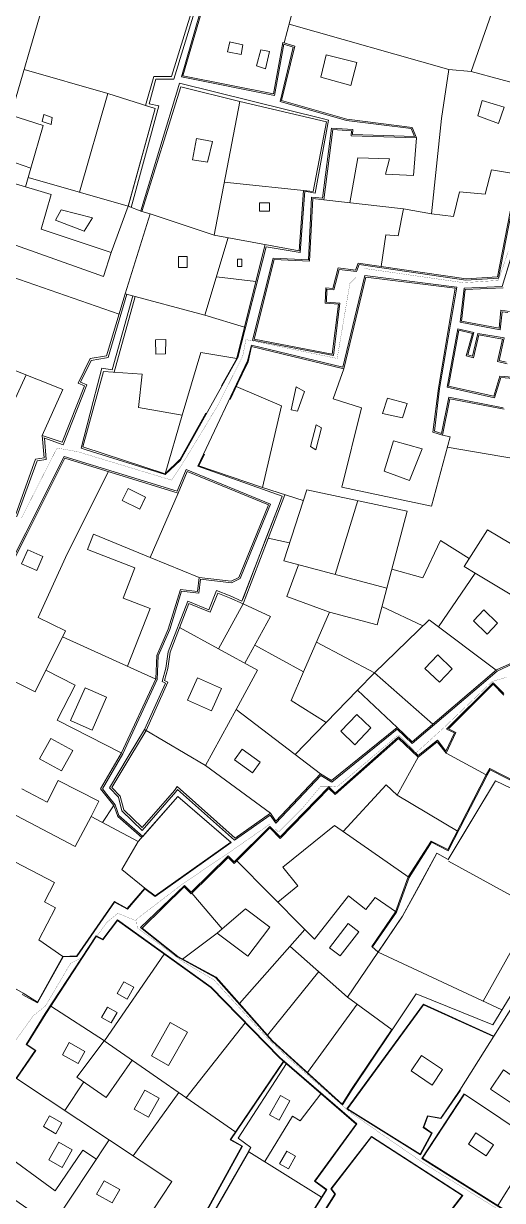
# Model space of a CAD drawing. Header units: millimetres. Extents: x 4203764 to 12476749, y 34048 to 3000914.
# Drawn here: x 11599155 to 11660126, y 1938705 to 2088519 of the extents above; entities that cross this region are included whole.
import ezdxf

# ---------------------------------------------------------------- set-up
doc = ezdxf.new("R2010")
doc.units = ezdxf.units.MM
doc.header["$MEASUREMENT"] = 0
for name, color, linetype, lineweight in [('2', 240, 'Continuous', 25), ('building property', 253, 'Continuous', 15), ('streets', 254, 'Continuous', 9)]:
    doc.layers.add(name, color=color, linetype=linetype, lineweight=lineweight)

msp = doc.modelspace()

# ---------------------------------------------------------------- linework, layer by layer
at = {"layer": '2', "const_width": 23.31871}
for points in [[(11598928.63354, 2025639.31022), (11603418.83918, 2034482.76432), (11606040.60367, 2034017.81118), (11618012.19592, 2030392.01981), (11619746.17619, 2033060.88821), (11623908.33763, 2039939.24541), (11627063.79913, 2046197.19683), (11627466.84025, 2048291.80615), (11639080.38541, 2045883.93499), (11640709.62412, 2055457.69668), (11642585.96886, 2057335.52496), (11655192.59219, 2055528.75108), (11659593.45021, 2055820.63363), (11660892.51891, 2059575.46042)], [(11668215.26515, 1932227.43934), (11650257.93739, 1943339.67467), (11640731.83648, 1949938.56659), (11632949.84689, 1956760.22876), (11630422.48379, 1959135.43117), (11626768.27274, 1963098.12332), (11623383.79418, 1966789.7156), (11619423.32562, 1969114.93056), (11613628.55032, 1973417.31433), (11613538.13573, 1974505.56968), (11619519.56583, 1979082.73145), (11625021.92313, 1982779.50754), (11630543.99518, 1986631.43358), (11631171.3673, 1986007.79896), (11631626.57969, 1985596.76888), (11634618.41025, 1988590.96496), (11636988.97937, 1991438.82221), (11638338.21804, 1991440.59958), (11639097.34667, 1991365.01337), (11646878.81917, 1997969.92493), (11649167.78407, 1995719.44565), (11652665.12402, 1998893.68), (11658838.83295, 2004782.56572), (11660603.40681, 2005286.85791)], [(11574205.08472, 1943037.36926), (11574281.51119, 1943176.34061), (11575553.91293, 1944417.0036), (11575721.40843, 1945182.14597), (11580120.39628, 1945204.35117), (11586205.07753, 1942245.35033), (11589798.40929, 1947454.89978), (11600403.01351, 1962225.41688), (11601942.36438, 1963456.36919), (11605148.28739, 1968900.18728), (11606456.35888, 1969544.26566), (11609758.74497, 1974099.38092), (11611148.68001, 1975267.74984), (11613557.64106, 1974270.79814)]]:
    msp.add_lwpolyline(points, dxfattribs=at)
at = {"layer": 'building property'}
for p, q in [((11600095.05096, 2070102.33075), (11599384.00162, 2067720.52791)), ((11614231.74401, 2064610.1861), (11615295.55062, 2064279.66129)), ((11596672.99108, 2056617.8563), (11611309.26981, 2051517.5078)), ((11607782.37306, 2045643.64157), (11606424.37566, 2042864.00114)), ((11609723.80947, 2045967.56081), (11607782.37306, 2045643.64157)), ((11627732.91516, 2045474.86571), (11626226.26258, 2042319.2146)), ((11607213.13924, 2042523.17084), (11604211.03117, 2034904.0338)), ((11606424.37566, 2042864.00114), (11607213.13924, 2042523.17084)), ((11626226.26258, 2042319.2146), (11631984.99086, 2039843.92601)), ((11631984.99086, 2039843.92601), (11629597.5182, 2029453.94432)), ((11604211.03117, 2034904.0338), (11601725.68718, 2035768.72808)), ((11617172.14799, 2031207.95854), (11619052.69691, 2033015.07422)), ((11619863.41936, 2031763.73692), (11630610.22119, 2027352.94827)), ((11615262.08152, 2020552.66566), (11618837.4571, 2028751.65566)), ((11629597.5182, 2029453.94432), (11634737.69222, 2027797.95441)), ((11607294.09637, 2021571.0425), (11608051.40432, 2023512.12967)), ((11608051.40432, 2023512.12967), (11615262.08152, 2020552.66566)), ((11613337.82767, 2019213.10317), (11607294.09637, 2021571.0425)), ((11611840.91108, 2015376.29467), (11613337.82767, 2019213.10317)), ((11615264.65494, 2014040.53372), (11611840.91108, 2015376.29467)), ((11612398.84094, 2006699.89503), (11615264.65494, 2014040.53372)), ((11604476.20635, 2011200.79809), (11600629.93883, 2003465.2905)), ((11628949.65961, 2006206.42111), (11619025.81827, 2011643.48738)), ((11626204.95318, 2001196.72844), (11628949.65961, 2006206.42111)), ((11653168.9788, 1983382.99121), (11658070.37681, 1992900.46185)), ((11658070.37681, 1992900.46185), (11658514.08868, 1993686.72459)), ((11658514.08868, 1993686.72459), (11666741.23049, 1989489.42963)), ((11648142.41057, 1979882.11797), (11651036.48058, 1984454.71366)), ((11651036.48058, 1984454.71366), (11653168.9788, 1983382.99121)), ((11647403.29803, 1974874.37613), (11651769.35668, 1982926.08423)), ((11653273.24985, 1981898.35258), (11669484.6791, 1972997.51629)), ((11646512.56621, 1975463.66834), (11648142.41057, 1979882.11797)), ((11643501.628, 1971040.07672), (11646512.56621, 1975463.66834)), ((11643501.628, 1971040.07672), (11644301.20492, 1970316.86213))]:
    msp.add_line(p, q, dxfattribs=at)
for points in [[(11607174.31847, 2121120.23472), (11622310.27916, 2121073.03474), (11622337.82261, 2112330.29409), (11623280.06047, 2112138.95898), (11621950.16854, 2098498.98035), (11619809.89622, 2090357.06036), (11620500.69493, 2089871.97519), (11618012.47142, 2081796.41346), (11615743.38586, 2081795.51678), (11614698.40585, 2078071.99922), (11615891.29703, 2077689.41614), (11612495.42748, 2065211.23515)], [(11678923.51689, 2110961.66642), (11676123.03137, 2092775.73368), (11668685.52662, 2093873.07522), (11670060.37094, 2099925.16669), (11662806.31922, 2101481.03393), (11656121.87045, 2082399.82874), (11663694.14457, 2080374.22625), (11668685.52662, 2093873.07522)], [(11623509.71483, 2095830.3644), (11619455.21634, 2081872.35772), (11630981.20387, 2079554.92904), (11632172.87862, 2086114.88822), (11633688.03048, 2085634.11242), (11632013.88797, 2078719.032), (11640297.15023, 2076355.09636), (11648614.02747, 2075296.10523), (11649176.65393, 2073962.31709), (11640858.17058, 2074234.04494), (11640897.55664, 2074867.33095), (11638523.23508, 2075022.15323), (11637369.51827, 2066089.34263), (11635974.29111, 2066228.11704), (11635568.47348, 2058287.18987), (11631064.91944, 2058485.2914), (11628515.2916, 2048322.30647), (11638461.63746, 2046436.62923), (11639236.92733, 2052780.25953), (11637541.65846, 2052915.02172), (11637622.91112, 2054881.09185), (11638544.42022, 2054810.67067), (11639228.47464, 2057410.70334), (11641430.46733, 2057136.7135), (11641772.77337, 2058026.53973), (11655485.59484, 2056036.45414), (11659477.90669, 2056282.8732), (11662031.81083, 2069357.11125)], [(11628725.60296, 2094994.67899), (11634238.60638, 2093320.85752), (11632342.81931, 2086060.96401)], [(11601555.71724, 2090690.87773), (11597558.51315, 2076849.08936), (11601661.49895, 2075525.2567), (11600095.05096, 2070102.33075), (11596189.85972, 2071446.28185)], [(11632965.78724, 2088446.61209), (11653277.45589, 2082649.12756)], [(11625371.56783, 2086193.14433), (11627059.38856, 2085804.88313), (11626843.5006, 2084594.79346), (11625112.43703, 2084896.61094), (11625408.7216, 2086184.59759)], [(11629359.65948, 2085151.00452), (11630453.58022, 2084980.08762), (11629961.14406, 2082773.75985), (11628802.81109, 2083116.00235), (11629359.65948, 2085151.00452)], [(11609871.25719, 2079620.15838), (11599244.89813, 2082688.8172)], [(11652345.10728, 2076438.76058), (11653277.45589, 2082649.12756), (11656121.87045, 2082399.82874)], [(11612454.21058, 2065265.9625), (11615891.29703, 2077689.41614), (11609871.25719, 2079620.15838), (11606264.53919, 2067040.62251)], [(11619191.74106, 2080451.44789), (11626677.22442, 2078611.19487), (11623411.57161, 2061597.59984), (11615295.55062, 2064279.66129), (11612084.86969, 2054126.06324)], [(11619191.74106, 2080451.44789), (11614231.74401, 2064610.1861), (11612454.21058, 2065265.9625)], [(11626677.22442, 2078611.19487), (11637712.12148, 2076025.466), (11636023.97287, 2067140.79954), (11624701.75713, 2068319.28622)], [(11657552.12216, 2078708.45978), (11660349.92325, 2077880.19923), (11659607.67437, 2075784.66959), (11656984.64214, 2076787.60006), (11657552.12216, 2078708.45978)], [(11601745.81284, 2076960.00097), (11602810.83293, 2076573.72651), (11602665.98823, 2075655.26809), (11601527.58833, 2076054.85858), (11601745.81284, 2076960.00097)], [(11652345.10728, 2076438.76058), (11651075.85592, 2064313.98687), (11647511.9629, 2064910.74179)], [(11621158.32633, 2073871.02171), (11623192.8787, 2073487.46542), (11622589.09897, 2070851.6115), (11620664.53477, 2071180.30265), (11621158.32633, 2073871.02171)], [(11640686.04916, 2065703.99811), (11641724.64841, 2071416.10434), (11645753.67392, 2071277.34318), (11645239.09916, 2069358.97704), (11648799.66019, 2069173.24693), (11649176.65393, 2073962.31709)], [(11651075.85592, 2064313.98687), (11653903.05849, 2063940.53977), (11654637.94823, 2067081.81808), (11657917.18585, 2066815.79508), (11658719.01728, 2069898.67722), (11662029.32185, 2069357.57628)], [(11597707.69062, 2068220.96388), (11594483.11154, 2057755.92282), (11596866.8228, 2057161.81112), (11598120.04629, 2060294.16997), (11609336.88265, 2056322.7479), (11610298.74775, 2059368.67397), (11601389.20254, 2062330.55103), (11602671.55083, 2066739.08241), (11597707.69062, 2068220.96388)], [(11599739.52629, 2068911.42933), (11612454.21058, 2065265.9625), (11610298.74775, 2059368.67397)], [(11634791.66088, 2067269.06624), (11634252.48327, 2059601.02098), (11623420.20498, 2061594.74681)], [(11637374.15953, 2066088.881), (11647511.9629, 2064910.74179), (11646851.61959, 2061474.3332), (11645263.47925, 2061605.86563), (11644682.73805, 2057604.22848)], [(11603956.08473, 2064787.27549), (11607934.26556, 2063795.75988), (11606860.93706, 2062087.22596), (11603240.60167, 2063476.11768), (11603956.08473, 2064787.27549)], [(11612084.86969, 2054126.06324), (11622252.92454, 2051392.11429), (11625198.36358, 2061267.46933)], [(11623713.72324, 2056289.82415), (11628738.82868, 2055675.41155), (11629897.40515, 2060374.38042)], [(11622252.92454, 2051392.11429), (11627283.11279, 2049887.28761), (11628738.82868, 2055675.41155)], [(11660335.02794, 2039413.73929), (11653432.88483, 2040761.0263), (11652506.99749, 2036128.41919), (11651277.19782, 2036505.77242), (11651964.15022, 2042098.0402), (11654108.5606, 2054831.55267), (11642734.57605, 2056248.70861), (11639919.25171, 2044567.77259), (11628195.33157, 2047393.45691), (11627732.91516, 2045474.86571), (11627732.91516, 2045474.86571)], [(11587153.09192, 2023871.52906), (11587024.79358, 2023578.37198), (11592685.0811, 2020640.32713), (11596473.59533, 2026686.49759), (11598165.89081, 2026075.12477), (11600688.09498, 2033056.64997), (11601776.81635, 2033217.66282), (11601531.80619, 2036095.80938), (11604069.21322, 2035213.00146), (11606897.98668, 2042392.22759), (11606091.28181, 2042740.81045), (11607617.47662, 2045864.72864), (11609733.50494, 2046217.7777), (11612084.86969, 2054126.06324)], [(11660220.96632, 2054885.15658), (11655394.59525, 2054664.16359), (11654916.59585, 2050653.00797), (11659693.00946, 2049740.19271), (11659930.03757, 2052021.72962), (11661001.98225, 2051857.47667)], [(11613372.39404, 2053779.87846), (11610687.36052, 2044121.95969)], [(11626312.18035, 2045879.77894), (11626328.78939, 2045929.3647), (11627283.11279, 2049887.28761)], [(11660711.70654, 2045219.79231), (11659497.4314, 2045491.82648), (11660140.55207, 2048362.51526), (11657113.01426, 2048878.11837), (11656426.23014, 2045984.59267), (11655510.84451, 2046212.7423), (11656296.53846, 2049061.37305), (11654563.86499, 2049472.62657), (11653257.35178, 2042349.348), (11659020.21391, 2041078.26506), (11659795.31437, 2043615.07855), (11667326.13291, 2043033.9535)], [(11626312.18035, 2045879.77894), (11621725.18539, 2046646.73829), (11619353.88317, 2038679.18319)], [(11594829.5443, 2045630.41279), (11604162.44421, 2041953.04435)], [(11624354.85601, 2042413.30992), (11626312.18035, 2045879.77894)], [(11627747.06044, 2045559.834), (11625441.1262, 2040646.19264)], [(11599495.99426, 2043791.72857), (11597419.34513, 2039255.69275), (11592347.32226, 2041293.46935), (11590095.25525, 2036720.65797), (11585062.9322, 2039144.46863)], [(11609351.78968, 2044218.39302), (11606721.61524, 2034624.61717), (11617172.14799, 2031207.95854), (11619353.88317, 2038679.18319), (11613795.0889, 2039630.59209), (11614245.68633, 2043865.03492), (11609351.78968, 2044218.39302)], [(11639919.25171, 2044567.77259), (11638555.54577, 2040754.30994), (11642161.11168, 2039581.76644), (11639657.20666, 2029484.64604), (11651100.43568, 2027062.96652), (11653448.09166, 2035907.79193), (11652503.7532, 2036129.41467)], [(11633842.11418, 2042270.49537), (11634904.17833, 2041696.53786), (11634020.30734, 2039177.76724), (11633223.85868, 2039354.1821), (11633842.11418, 2042270.49537)], [(11601531.80619, 2036095.80938), (11604162.44421, 2041953.04435)], [(11645498.69956, 2040817.86671), (11647989.60382, 2040153.25244), (11647393.97329, 2038331.37798), (11644868.03068, 2038890.88398), (11645498.69956, 2040817.86671)], [(11653100.07244, 2034596.62485), (11667242.99731, 2032156.54356), (11668843.18577, 2041907.50306)], [(11619036.01173, 2032993.50728), (11622375.29804, 2038907.46459)], [(11636410.12852, 2037455.57998), (11637073.9353, 2037058.19653), (11636367.14383, 2034274.39872), (11635703.33704, 2034671.78217), (11636410.12852, 2037455.57998)], [(11646259.81184, 2035387.09432), (11649924.71728, 2034367.28914), (11648307.09847, 2030366.74082), (11645068.23248, 2031556.9239), (11646259.81184, 2035387.09432)], [(11614196.16428, 1984893.81059), (11611139.63368, 1987575.3139), (11610889.45943, 1988290.88135), (11610649.65247, 1988976.79553), (11609624.21115, 1990237.8085), (11608951.1462, 1991080.85067), (11611627.88043, 1995666.47956), (11615977.42305, 2005083.12976), (11616111.40774, 2008070.587), (11617583.11922, 2011443.69939), (11619143.83441, 2016486.0908), (11621287.25071, 2016207.71509), (11621519.96491, 2017999.55037), (11625590.56796, 2017532.77363), (11626565.05372, 2018009.31937), (11628394.11871, 2022465.80108), (11630356.39352, 2027246.84595), (11619969.52168, 2031509.90925), (11618837.4571, 2028751.65566), (11604433.36974, 2033191.86084), (11599602.85746, 2023595.02303), (11598053.28576, 2020516.47)], [(11599429.09489, 2023682.4854), (11604333.53734, 2033426.20116), (11618724.95907, 2028989.90029)], [(11622188.8693, 2033716.06268), (11621482.61063, 2032211.11871), (11629597.5182, 2029453.94432)], [(11609991.01575, 2031478.66042), (11604725.08832, 2021016.77803)], [(11667137.21716, 2032174.79383), (11661156.59009, 2022311.85244), (11658235.67476, 2024083.01832), (11655240.86193, 2019413.83253), (11656633.26935, 2018560.09233)], [(11632422.65055, 2028543.7824), (11630285.07176, 2022963.37584), (11627368.21333, 2015348.56601), (11627102.36729, 2014654.54297), (11625379.5598, 2015431.35058), (11623869.7037, 2016029.18389), (11622897.61421, 2013574.12621), (11620201.06341, 2014682.46087), (11617810.28672, 2008500.34044), (11617524.16552, 2006410.14016), (11617105.55776, 2004883.74304), (11617533.74396, 2004690.84639), (11614762.64176, 1998539.63697), (11612695.34044, 1995100.67814), (11610397.66558, 1991278.49256), (11611464.95375, 1990175.27333), (11611903.04617, 1988410.1165), (11614236.64507, 1986171.0066), (11618353.34659, 1990889.39738), (11618729.39272, 1991380.25976), (11626108.54577, 1984825.64815), (11630582.84549, 1987989.92114), (11631288.25776, 1986992.46425), (11636955.12241, 1993022.63837), (11638379.59315, 1992169.93055), (11646737.38768, 1998907.87254), (11648648.38566, 1997103.91635), (11659358.46368, 2006231.34077), (11661345.58451, 2007159.85097)], [(11635204.93061, 2029182.87745), (11632280.62704, 2020105.87208), (11645396.52446, 2016639.08491), (11647988.49358, 2026445.28283)], [(11647988.49358, 2026445.28283), (11635204.93061, 2029182.87745)], [(11638838.57575, 2018372.47849), (11641705.02846, 2027790.88424)], [(11626966.31619, 2014984.87159), (11631555.33164, 2026965.04845)], [(11630298.61111, 2022998.72195), (11633023.0819, 2022410.44361)], [(11652232.78406, 2022729.78338), (11650003.818, 2017972.51025), (11646040.70518, 2019076.21413)], [(11655880.62267, 2020411.27776), (11652232.78406, 2022729.78338)], [(11604725.08832, 2021016.77803), (11601026.42755, 2012916.10534), (11604476.20635, 2011200.79809)], [(11615262.08152, 2020552.66566), (11621519.96491, 2017999.55037)], [(11634167.29687, 2019607.18849), (11632683.46162, 2015598.32573), (11638117.72365, 2013586.89505)], [(11651995.25174, 2011732.5045), (11656633.26935, 2018560.09233), (11666079.52544, 2012894.478)], [(11645396.52446, 2016639.08491), (11644167.13069, 2011987.91893)], [(11623968.89978, 2008935.27583), (11627102.36729, 2014654.54297), (11630594.57424, 2013041.86931), (11627334.42264, 2007091.37585)], [(11638117.72365, 2013586.89505), (11634801.90871, 2005976.38883), (11628588.60259, 2009380.53002)], [(11638117.72365, 2013586.89505), (11644167.13069, 2011987.91893)], [(11650006.23126, 2011865.66717), (11644781.82757, 2014313.50192)], [(11581734.58314, 2012860.48431), (11600629.93883, 2003465.2905)], [(11643849.15905, 2005876.50968), (11650797.10104, 2012634.96847), (11659330.48938, 2006207.5003)], [(11604112.01779, 2010468.35206), (11615927.24323, 2005095.34378)], [(11643849.15905, 2005876.50968), (11636459.81618, 2009781.64194)], [(11601998.57329, 2006217.85055), (11605739.71053, 2004308.27162), (11603456.647, 1999835.42483), (11611577.96979, 1995679.27633)], [(11616813.60706, 2004746.32254), (11617209.45577, 2004567.99383)], [(11634801.90871, 2005976.38883), (11633223.66967, 2002353.99184), (11637673.54514, 1999540.73322)], [(11641663.30352, 2003652.42235), (11643849.15905, 2005876.50968)], [(11643849.15905, 2005876.50968), (11651263.46027, 1999332.55519)], [(11646033.01755, 1960452.73144), (11640927.06225, 1952854.76159), (11639739.47563, 1950972.5397), (11630836.92729, 1959044.67569), (11623664.21746, 1967113.72589), (11618805.46467, 1969750.71022), (11614252.33833, 1973353.79407), (11619624.04834, 1978638.38692), (11620505.20301, 1977742.70631), (11625208.03663, 1982369.27046), (11625956.96767, 1981607.9932), (11630525.7734, 1986122.50728), (11631841.80401, 1984790.65005), (11638015.43132, 1991155.91155), (11638824.15233, 1990371.53811), (11646873.38014, 1997515.90246), (11649380.12777, 1995149.56669), (11651820.95821, 1997086.70425), (11652964.69964, 1995645.56814), (11654208.21507, 1998287.50378), (11653237.08596, 1998744.5982), (11658936.50442, 2004409.51248), (11660294.74284, 2003043.00123)], [(11633683.78676, 1995429.0441), (11641663.30352, 2003652.42235), (11646737.38768, 1998907.87254)], [(11622311.94153, 1994091.12625), (11626204.95318, 2001196.72844), (11636955.12241, 1993022.63837)], [(11622311.94153, 1994091.12625), (11614545.0202, 1998653.55977)], [(11652964.69964, 1995645.56814), (11658069.37571, 1992898.51793)], [(11622311.94153, 1994091.12625), (11630582.84549, 1987989.92114)], [(11645309.88691, 1991600.02016), (11646724.49056, 1990296.49509), (11649380.12777, 1995149.56669)], [(11653213.53496, 1982116.69325), (11659221.5591, 1992139.83525), (11667116.90357, 1988334.52365), (11670561.37329, 1995481.18541)], [(11598935.04324, 1991091.71442), (11602180.11079, 1989425.74866), (11603575.81254, 1992144.37984), (11608736.13329, 1989511.66543), (11607751.66806, 1987582.03859)], [(11639841.90349, 1985666.088), (11645309.88691, 1991600.02016)], [(11613769.09426, 1984407.01179), (11618781.8541, 1990120.8417), (11625545.41546, 1984301.71731)], [(11646724.49056, 1990296.49509), (11654467.7794, 1985655.0497)], [(11597417.71904, 1988136.17977), (11605729.91705, 1983750.3426), (11607751.66806, 1987582.03859), (11613769.09426, 1984407.01179), (11611676.27713, 1980845.51752), (11614585.95946, 1978460.606)], [(11610604.74118, 1988951.70158), (11609212.08861, 1986811.46422)], [(11631518.7318, 1976678.79989), (11634086.23061, 1978751.37845), (11632172.10621, 1981122.58512), (11638744.49249, 1986428.05473)], [(11638744.49249, 1986428.05473), (11648245.57929, 1979831.15344)], [(11590277.67021, 1977366.55308), (11587229.50348, 1971901.48767), (11599088.41234, 1965072.64702), (11600918.62632, 1963961.06846), (11604151.46876, 1969765.7284), (11605926.17354, 1969830.87191), (11610731.78259, 1976776.75207), (11612359.74243, 1975864.94137), (11614585.95946, 1978460.606), (11615911.34489, 1977488.39875), (11625545.41546, 1984301.71731)], [(11594982.52582, 1983392.76506), (11603092.72346, 1979182.00758), (11601808.85715, 1976709.19607), (11603235.65165, 1975968.41441), (11601102.40307, 1971859.63644), (11604151.46876, 1969765.7284)], [(11626636.52479, 1963769.98306), (11634946.38985, 1973209.92074), (11626235.19221, 1982025.87945)], [(11620572.64208, 1977809.05167), (11624448.82878, 1973277.33262)], [(11634904.47536, 1973252.33929), (11636178.49377, 1971962.99951), (11640507.81561, 1977485.52135), (11642729.47185, 1975743.87774), (11643911.19392, 1977251.29304)], [(11643911.19392, 1977251.29304), (11646615.06587, 1975410.89002)], [(11619398.44211, 1969428.88438), (11623823.81632, 1972742.73086), (11627717.95233, 1969782.38507), (11630524.34191, 1973474.00203), (11627429.42725, 1975826.7749), (11623823.81632, 1972742.73086)], [(11647403.29803, 1974874.37613), (11640398.33543, 1964582.86841), (11633069.15534, 1971077.39793)], [(11657675.91476, 1964064.69489), (11664308.26183, 1975898.64388)], [(11572100.32391, 1937635.50047), (11575975.86163, 1944801.89858), (11580534.822, 1944803.70016), (11586198.04175, 1941575.11162), (11596630.59013, 1955473.20736), (11598275.57549, 1954238.40587), (11600708.44581, 1957789.03233), (11599562.96915, 1958573.90683), (11601979.18137, 1962456.55822), (11608406.32683, 1972325.08821), (11609270.23106, 1971865.43022), (11611130.90905, 1974345.40586)], [(11611130.90905, 1974345.40586), (11622990.81383, 1965798.22181), (11631730.99122, 1956850.53393), (11641502.05434, 1948428.43078), (11636192.64293, 1941149.15392), (11637675.85211, 1940067.32012), (11626989.46347, 1922895.20207)], [(11617060.86144, 1970071.81384), (11609440.98162, 1959019.23245), (11602629.63998, 1963455.3018)], [(11644301.20492, 1970316.86213), (11660052.72164, 1962953.62823)], [(11630217.13671, 1959741.91863), (11636733.74538, 1967830.13317)], [(11640398.33543, 1964582.86841), (11646082.88476, 1960416.17952)], [(11654715.11149, 1952762.11597), (11662344.67632, 1964870.42451), (11672983.73768, 1960677.93699)], [(11635288.20146, 1955008.60769), (11641639.27458, 1963673.27873)], [(11659003.34372, 1959567.64683), (11650089.28676, 1963600.82477), (11640396.36609, 1950376.9227), (11649666.40911, 1944600.27431), (11651093.38992, 1947267.12369), (11650045.22998, 1948007.90379), (11650568.57769, 1949490.50544), (11652271.48856, 1949185.97743), (11654715.11149, 1952762.11597)], [(11619826.21837, 1951716.49306), (11627360.90252, 1961324.37787)], [(11655282.90656, 1952239.14583), (11664535.35367, 1946051.81415), (11672983.73768, 1960677.93699)], [(11612966.2108, 1956573.51813), (11609672.84602, 1951814.15488), (11605947.14892, 1954392.24757), (11609436.26486, 1959022.30437)], [(11609436.26486, 1959022.30437), (11626188.93865, 1947400.67681)], [(11619864.43181, 1932704.74486), (11626958.40894, 1945605.06918), (11625457.67175, 1946430.33489), (11632232.47222, 1956418.2857)], [(11627040.55408, 1945628.92414), (11625545.00419, 1946451.33731), (11632278.59368, 1956378.53161)], [(11598275.57549, 1954238.40587), (11618049.70188, 1941104.00547), (11614346.86481, 1935529.30347), (11617656.62794, 1933885.996)], [(11606823.61631, 1953785.75324), (11604415.43283, 1950160.18046)], [(11618944.641, 1952426.17485), (11613131.78315, 1944370.59295)], [(11637021.7322, 1952290.21477), (11634358.65587, 1948861.79627), (11633414.7954, 1949441.97539), (11629853.40935, 1943648.15858)], [(11655282.90656, 1952239.14583), (11649959.45837, 1944083.89859), (11668108.45932, 1932692.55351)], [(11588893.26915, 1945165.65605), (11602798.70745, 1935458.79373), (11610069.26807, 1946404.78139)], [(11628097.52478, 1922432.15501), (11638869.68352, 1939503.19789), (11638346.54831, 1940203.7992), (11643470.61135, 1946783.9282), (11654992.11972, 1939315.72495)], [(11593839.02178, 1941713.21257), (11596358.96506, 1944937.79168), (11603196.7173, 1939920.85204), (11606689.18851, 1945110.70531), (11608438.10847, 1943949.03502)], [(11654992.11972, 1939315.72495), (11644175.60364, 1925238.86006), (11643440.06704, 1925804.0387), (11637564.24083, 1916994.92999), (11632090.7768, 1919725.09716), (11631424.55848, 1918473.22752), (11620485.29654, 1922588.42226), (11624672.99502, 1931201.04394), (11621014.91495, 1932979.70518), (11627845.40202, 1944897.76254)], [(11627845.40202, 1944897.76254), (11637098.45448, 1939139.49123)], [(11664535.35367, 1946051.81415), (11659529.88019, 1938076.95761)]]:
    msp.add_lwpolyline(points, dxfattribs=at)
for points in [[(11637677.43234, 2084527.19211), (11641596.06821, 2083576.95292), (11640820.0976, 2080638.66901), (11636989.52998, 2081690.39181), (11637677.43234, 2084527.19211)], [(11629175.70533, 2065681.98615), (11630481.38339, 2065682.50211), (11630481.79957, 2064629.35882), (11629176.1215, 2064628.84285)], [(11618903.34565, 2058849.52511), (11619978.40047, 2058849.94994), (11619978.95043, 2057458.26338), (11618903.89561, 2057457.83855)], [(11626389.04819, 2058534.38358), (11626946.48472, 2058534.60387), (11626946.86183, 2057580.30499), (11626389.4253, 2057580.0847)], [(11615948.08009, 2048264.07682), (11617286.41342, 2048301.73127), (11617246.87667, 2046492.82638), (11615999.05964, 2046452.13561), (11615948.08009, 2048264.07682)], [(11612465.79704, 2029317.92279), (11614692.26765, 2028229.14615), (11613949.40368, 2026710.04228), (11611722.93306, 2027798.81893)], [(11599704.95249, 2021519.89618), (11601622.4901, 2020669.7665), (11600826.77406, 2018874.96335), (11598909.23645, 2019725.09302)], [(11657756.67424, 2013870.36401), (11659504.94782, 2012195.71677), (11658171.34389, 2010803.48057), (11656423.07031, 2012478.12782)], [(11651911.49986, 2008146.83089), (11653742.94074, 2006392.51883), (11652090.07346, 2004666.98279), (11650258.63258, 2006421.29486)], [(11621283.99094, 2005228.17922), (11624342.29422, 2003872.2974), (11623080.92081, 2001027.16561), (11620022.61752, 2002383.04743)], [(11606992.58031, 2003979.29087), (11609733.49686, 2002764.1207), (11607881.67791, 1998587.1903), (11605140.76136, 1999802.36047)], [(11641589.22401, 2000567.86512), (11643383.17905, 1998849.46022), (11641329.41318, 1996705.39996), (11639535.45813, 1998423.80486)], [(11602639.96139, 1997525.77804), (11605425.00802, 1995977.09011), (11603984.86056, 1993387.23467), (11601199.81392, 1994935.9226)], [(11627008.53687, 1996137.44931), (11629269.23836, 1994498.92489), (11628291.88512, 1993150.45312), (11626031.18363, 1994788.97754)], [(11640479.28742, 1973954.88751), (11641829.47193, 1972913.88535), (11639446.689, 1969823.40512), (11638096.50448, 1970864.40728)], [(11611940.61563, 1966552.97871), (11613197.78702, 1965848.04354), (11612343.80662, 1964325.06699), (11611086.63523, 1965030.00216)], [(11609837.26496, 1963322.41236), (11611061.62448, 1962635.87583), (11610316.85623, 1961307.66668), (11609092.49671, 1961994.20321)], [(11617820.0364, 1961376.74269), (11620016.11786, 1960145.33139), (11617621.89048, 1955875.50024), (11615425.80902, 1957106.91154)], [(11604975.41473, 1958799.919), (11606967.59437, 1957682.8418), (11606097.44642, 1956131.03229), (11604105.26678, 1957248.1095)], [(11649825.63995, 1957158.67167), (11652511.46507, 1955356.77692), (11651196.97005, 1953397.44841), (11648511.14493, 1955199.34316)], [(11660237.20438, 1955316.10075), (11663034.66974, 1953439.30762), (11661403.28171, 1951007.6323), (11658605.81634, 1952884.42543)], [(11614602.63395, 1952753.76735), (11616413.20805, 1951738.52204), (11615048.17221, 1949304.13649), (11613237.59812, 1950319.3818)], [(11631876.31054, 1952070.63083), (11633072.64676, 1951399.80784), (11631680.14863, 1948916.44641), (11630483.81241, 1949587.26941)], [(11602453.44229, 1949484.19508), (11604046.74815, 1948590.77884), (11603269.6438, 1947204.90197), (11601676.33794, 1948098.31821)], [(11603629.52625, 1946122.72121), (11605345.83986, 1945160.33068), (11604086.07926, 1942913.6915), (11602369.76565, 1943876.08202)], [(11656747.25916, 1947312.42364), (11659005.92164, 1945797.10828), (11658049.77705, 1944371.92118), (11655791.11457, 1945887.23653)], [(11632654.73874, 1944976.04637), (11633793.98717, 1944337.23427), (11632889.01024, 1942723.31124), (11631749.76181, 1943362.12334)], [(11609425.94023, 1941217.23596), (11611405.34431, 1940107.32241), (11610439.92423, 1938385.60593), (11608460.52015, 1939495.51948)]]:
    msp.add_lwpolyline(points, close=True, dxfattribs=at)
at = {"layer": 'streets'}
for points in [[(11656701.55088, 2119365.80003), (11656984.94452, 2115939.13194), (11659667.21398, 2115682.64412), (11658331.94793, 2108641.49023), (11659076.78966, 2108234.06024), (11657074.51512, 2102513.87), (11641050.95723, 2107232.05197), (11633928.12585, 2108767.07349), (11631931.80936, 2097332.15054), (11630930.14095, 2097598.47341), (11631484.7994, 2100775.56316), (11630461.10829, 2101732.42078), (11630860.70488, 2104333.08363), (11632062.60877, 2104266.87892), (11633077.38198, 2108975.64577), (11625073.26955, 2110041.28046), (11623251.70197, 2097062.00169), (11628730.16197, 2095967.32571), (11628567.16026, 2095042.78431), (11623393.49997, 2096019.59934), (11619247.45968, 2081746.4511)], [(11622303.70228, 2098435.69796), (11620219.45831, 2090506.91832), (11620919.48668, 2090015.35201), (11618276.81038, 2081438.51175), (11616014.63365, 2081437.6178), (11615130.67445, 2078294.19044), (11616360.21662, 2078049.12484), (11612840.86989, 2065117.22486)], [(11632301.22916, 2085901.69504), (11631113.00847, 2079360.74983), (11619247.45968, 2081746.4511)], [(11632301.22916, 2085901.69504), (11633492.184, 2085523.79083), (11631816.96848, 2078604.27833)], [(11619009.76993, 2080928.18093), (11618929.3109, 2080651.19288), (11614069.78273, 2064669.93766)], [(11619009.76993, 2080928.18093), (11637338.85203, 2076390.26427)], [(11628313.43414, 2048193.25883), (11638603.51321, 2046242.41495), (11639420.90587, 2052930.54167), (11637712.44149, 2053066.35282), (11637780.12993, 2054704.20938), (11638668.53184, 2054636.31825), (11639350.86747, 2057229.81797), (11641537.7392, 2056957.7096), (11641879.07071, 2057845.00254), (11655478.7818, 2055871.33218), (11659614.88116, 2056126.6263), (11662161.89184, 2069165.57458), (11663723.85723, 2068873.74645), (11661970.39775, 2059709.74713), (11664313.13207, 2059808.15409), (11665092.43715, 2063902.70474), (11667630.55254, 2063611.26236), (11669898.67862, 2073059.2728), (11676771.98352, 2072326.60131), (11678098.09797, 2079324.60576), (11685344.65952, 2078303.69428), (11685502.56013, 2076784.50885), (11685613.91122, 2075490.63601)], [(11631816.96848, 2078604.27833), (11640264.02228, 2076193.59871), (11648499.35602, 2075144.99054), (11648925.39589, 2074135.00083)], [(11683937.78174, 2075541.68215), (11684187.09316, 2076911.88365), (11678593.84014, 2077453.47038), (11677438.91875, 2071327.49368), (11670764.66403, 2071979.7851), (11668416.10234, 2060715.59946), (11667258.7023, 2061100.36311), (11667092.90221, 2062310.99356), (11665549.88589, 2062365.4167), (11664835.12309, 2058237.75766), (11661142.84582, 2058511.4575), (11660097.18251, 2055044.04951), (11655247.85315, 2054822.0053), (11654735.23026, 2050520.30494), (11659838.01643, 2049545.11697)], [(11637338.85203, 2076390.26427), (11637981.92469, 2076223.10652), (11636281.63533, 2066934.91051), (11634966.43027, 2067176.31835), (11634360.31136, 2059383.14946), (11630056.42029, 2060089.2316), (11626446.96974, 2046002.22253), (11626458.53347, 2045998.36324)], [(11628313.43414, 2048193.25883), (11630938.11667, 2058655.41673), (11635412.62983, 2058458.59264), (11635818.92022, 2066408.77053), (11637226.93233, 2066268.72449), (11638379.96437, 2075196.23317), (11641071.80176, 2075020.70665), (11641032.75141, 2074392.81842), (11648925.39589, 2074135.00083)], [(11627661.51479, 2045596.87828), (11627662.02708, 2045596.70731), (11628157.49428, 2047571.67226), (11639797.95713, 2044766.10272), (11642609.17313, 2056429.99301), (11654299.16283, 2054973.46402), (11652126.86522, 2042074.35715), (11651457.16148, 2036622.50541), (11652381.42574, 2036338.90303), (11653303.75804, 2040953.72275), (11660199.89924, 2039607.6073)], [(11609924.90298, 2046001.11229), (11612319.91003, 2054056.17886)], [(11613080.59122, 2053852.16187), (11610426.96493, 2044441.53121), (11609107.75577, 2044640.68666), (11608009.77562, 2040402.63577)], [(11660808.50161, 2051720.81627), (11660075.71429, 2051833.1005), (11659838.01643, 2049545.11697)], [(11667433.28352, 2042860.8078), (11659914.02927, 2043441.04047), (11659133.0647, 2040885.03443), (11653067.04387, 2042222.98343), (11654433.40264, 2049672.54771), (11656500.3248, 2049181.9596), (11655714.12491, 2046331.4945), (11656304.67687, 2046184.30603), (11656988.66484, 2049066.05111), (11660338.8095, 2048495.50662), (11659693.78095, 2045616.30164), (11660585.53266, 2045416.52243)], [(11601725.68718, 2035768.72808), (11604211.03117, 2034904.0338), (11607213.13924, 2042523.17084), (11606424.37566, 2042864.00114), (11607782.37306, 2045643.64157), (11609723.80947, 2045967.56081), (11609924.90298, 2046001.11229)], [(11619117.26005, 2032947.88752), (11626446.87643, 2046001.85835)], [(11627662.70766, 2045599.42012), (11621354.00634, 2032156.41072)], [(11725173.95639, 2041696.84502), (11713335.16326, 2034687.49752), (11704393.85249, 2020096.47662), (11697149.97471, 2023228.22747), (11689127.55684, 1999055.24118), (11685076.99074, 2000554.2999), (11681953.02895, 1994533.239), (11677663.76089, 1996758.67897), (11675815.38649, 1992938.83474), (11670557.43125, 1995473.00639), (11667116.90357, 1988334.52365), (11659221.5591, 1992139.83525), (11655105.3879, 1985272.85744), (11653213.53496, 1982116.69325), (11651758.3436, 1982905.77437), (11649586.32736, 1978900.23018), (11647403.29803, 1974874.37613), (11644301.20492, 1970316.86213)], [(11608009.77562, 2040402.63577), (11606476.063, 2034482.71811), (11607146.5515, 2034271.31399)], [(11592772.8066, 2020318.51723), (11596576.34064, 2026388.65812), (11598313.19596, 2025761.18724), (11600868.9274, 2032835.51679), (11602040.692, 2033008.81106), (11601808.18997, 2035740.02393)], [(11594924.30989, 2022309.20798), (11597966.98557, 2020777.69494), (11599429.09489, 2023682.4854), (11604333.53734, 2033426.20116), (11618724.95907, 2028989.90029)], [(11607146.5515, 2034271.31399), (11617196.85093, 2031102.46813), (11619117.26005, 2032947.88752)], [(11618724.95907, 2028989.90029), (11619863.41936, 2031763.73692), (11630610.22119, 2027352.94827), (11628574.0837, 2022391.9384), (11626716.94196, 2017867.04823), (11625624.92339, 2017333.02627), (11621688.19579, 2017784.45149), (11621455.10904, 2015989.74774), (11619281.23212, 2016272.07951), (11617765.75154, 2011375.83302), (11616304.1297, 2008025.84572), (11616170.04882, 2005036.24368), (11611800.57966, 1995576.45302), (11609186.39575, 1991097.98179), (11609775.69121, 1990359.86442), (11610822.05388, 1989073.1239), (11611073.09299, 1988355.08269), (11611306.38303, 1987687.80872), (11614324.4558, 1985040.04458)], [(11621354.00634, 2032156.41072), (11632088.8514, 2028357.86597), (11631555.33164, 2026965.04845)], [(11631555.33164, 2026965.04845), (11630056.08655, 2023051.08879), (11627139.22811, 2015436.27896), (11626966.31619, 2014984.87159), (11625475.14404, 2015657.23568), (11623731.98831, 2016347.44486), (11622761.07605, 2013895.36035), (11620062.6787, 2015004.45397), (11617571.23402, 2008562.02415), (11617283.41321, 2006459.40772), (11616813.60706, 2004746.32254), (11617209.45577, 2004567.99383), (11614545.0202, 1998653.55977), (11612485.1808, 1995227.01385), (11610090.45398, 1991243.38221), (11611242.8536, 1990052.18619), (11611682.13065, 1988282.25627), (11614252.3894, 1985816.06903), (11618543.25082, 1990734.07458), (11618763.68923, 1991021.81833), (11626029.17534, 1984568.17258)], [(11626029.17534, 1984568.17258), (11630543.54845, 1987760.78591), (11631270.23888, 1986733.24158), (11636984.26574, 1992813.60153), (11638393.52088, 1991970.00198), (11646728.87058, 1998689.84925), (11648642.77623, 1996883.14826), (11659448.18215, 2006091.81375), (11661448.75928, 2007026.6116)], [(11620506.78903, 1977936.71099), (11625209.62265, 1982563.27514), (11625958.34199, 1981802.21307), (11630526.933, 1986316.51498), (11631840.89163, 1984986.75465), (11638012.46656, 1991349.90006), (11638828.28826, 1990558.6397), (11646876.23299, 1997701.86521), (11649387.90565, 1995330.88027), (11651843.13326, 1997279.44397), (11652934.72444, 1995904.01816), (11654025.66728, 1998221.80266), (11653001.49863, 1998703.86191), (11658937.09347, 2004603.52275), (11660295.33189, 2003237.0115)], [(11666797.0641, 1989332.48167), (11658559.82145, 1993534.92984), (11658171.10883, 1992846.12643), (11653218.83491, 1983229.86562), (11651077.72814, 1984305.91445), (11648245.57929, 1979831.15344), (11646615.06587, 1975410.89002), (11643596.22537, 1970975.68858)], [(11614324.4558, 1985040.04458), (11618781.8541, 1990120.8417), (11625593.68425, 1984260.18858)], [(11655231.17534, 1952272.91409), (11649873.35213, 1944065.0061), (11668126.09305, 1932608.54791), (11669029.89385, 1933939.67675), (11669261.34143, 1934280.55558), (11698220.06526, 1921607.31463), (11707834.61153, 1916380.56305), (11713698.01924, 1927642.46142), (11719432.32994, 1938694.62671), (11717859.99194, 1939510.4193), (11721652.99176, 1947816.78265), (11726208.36766, 1962051.60313), (11726720.00135, 1965976.16428), (11730794.77497, 1976538.60372), (11732924.45595, 1982986.70561), (11733761.85342, 1990543.46536)], [(11598990.9791, 1964903.44526), (11600943.27088, 1963878.35296), (11604188.50876, 1969705.26928), (11605959.36786, 1969770.27162), (11610750.61677, 1976695.39606), (11612373.69663, 1975786.31861), (11614595.58184, 1978376.93253), (11615910.68533, 1977412.26737), (11625593.68425, 1984260.18858)], [(11620506.78903, 1977936.71099), (11619645.74997, 1978811.94438), (11614054.22843, 1973431.78657), (11618771.31032, 1969698.95768), (11623625.23638, 1967064.59295), (11630792.96582, 1959001.14551), (11639752.47134, 1950877.3652), (11640978.83375, 1952821.04335), (11646084.29229, 1960418.27401)], [(11572010.57821, 1937599.41723), (11575939.03027, 1944863.66116), (11580551.18327, 1944865.48376), (11586181.32812, 1941655.75115), (11596618.27044, 1955559.70045), (11598261.07429, 1954326.53651), (11600622.56537, 1957772.9893), (11599479.28592, 1958556.35829), (11601927.06752, 1962489.73903), (11608385.42185, 1972406.18854), (11609252.55733, 1971944.8113), (11611117.86368, 1974430.95578)], [(11611117.86368, 1974430.95578), (11623031.27037, 1965845.21402), (11631773.33191, 1956895.59726), (11641585.52751, 1948438.04023), (11636278.95863, 1941162.66052), (11637758.62715, 1940083.40924), (11627041.91367, 1922862.56176)], [(11646081.43392, 1960417.24297), (11649152.65422, 1964987.40427), (11658898.1794, 1961067.01413), (11661572.21027, 1965436.59381), (11661937.49348, 1966116.80315), (11667643.15799, 1963732.99208), (11668965.82999, 1966952.67542), (11667882.21305, 1967397.83404), (11669533.09547, 1972962.02781)], [(11659028.80956, 1959623.93098), (11662344.67632, 1964870.42451), (11668927.79344, 1962276.24487), (11672489.13079, 1971313.66871)], [(11659028.80956, 1959623.93098), (11650069.09029, 1963677.7689), (11640307.16176, 1950359.72047), (11649689.74455, 1944512.94267), (11651173.60014, 1947286.08392), (11650119.034, 1948031.39155), (11650609.36329, 1949420.45467), (11652299.9501, 1949118.13055), (11654766.11792, 1952727.26259)], [(11615702.26003, 1910310.92212), (11616521.65722, 1912643.26806), (11617489.70162, 1912273.67596), (11619955.17263, 1918731.29617), (11618451.85484, 1919375.70398), (11623368.94293, 1930846.61722), (11619946.57696, 1932728.59982), (11627040.55408, 1945628.92414), (11625545.00419, 1946451.33731), (11632278.59368, 1956378.53161)], [(11627791.80356, 1944928.48093), (11628084.1851, 1945438.52338), (11626480.54067, 1946644.38169), (11632641.24201, 1956147.50789)], [(11628045.2797, 1922465.12266), (11638794.77989, 1939500.25769), (11638268.86199, 1940204.58566), (11643456.67594, 1946866.58116), (11655081.88686, 1939331.15826), (11644186.9493, 1925152.23382), (11643454.80573, 1925714.8053), (11637585.40885, 1916915.33553), (11632117.04503, 1919642.95873), (11631453.59931, 1918396.299), (11620400.09532, 1922554.46998), (11624590.42343, 1931172.4999), (11620928.43976, 1932953.05918), (11627791.80356, 1944928.48093)]]:
    msp.add_lwpolyline(points, dxfattribs=at)

doc.saveas('drawing.dxf')
